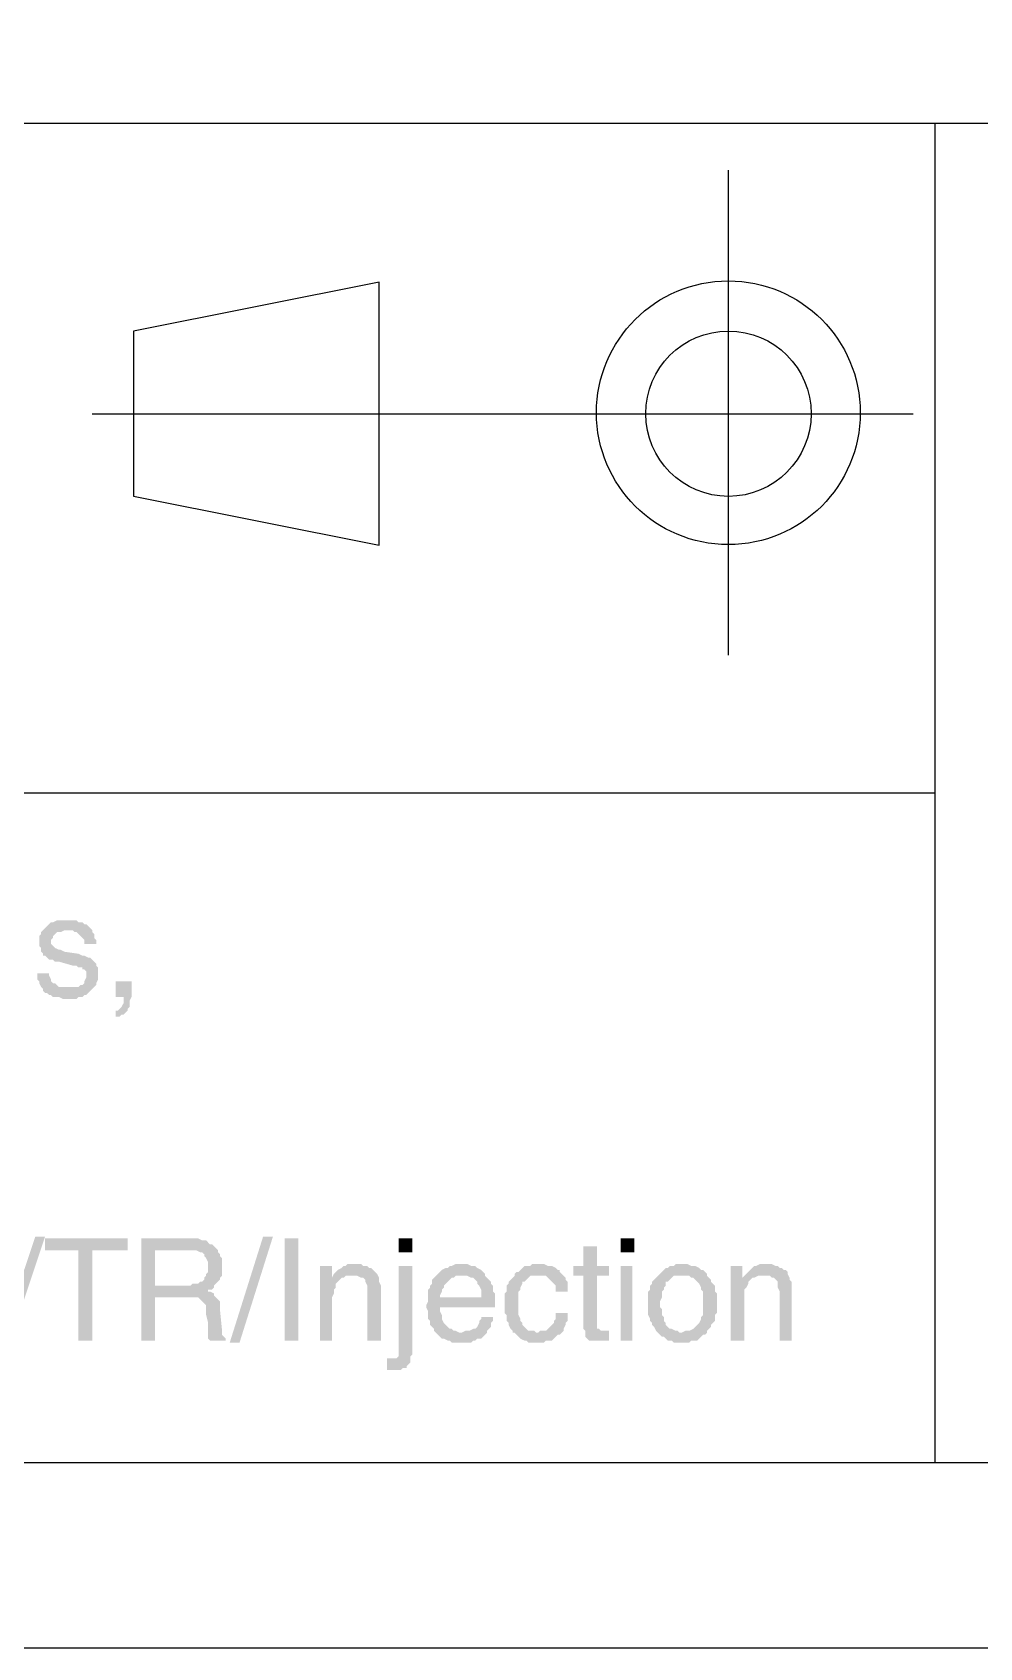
# Model space of a CAD drawing. Header units: inches. Extents: x 3613 to 8393, y -2205 to -794.
# Drawn here: x 4424.78 to 4446.55, y -2204.77 to -2167.65 of the extents above; entities that cross this region are included whole.
import ezdxf

# ---------------------------------------------------------------- set-up
doc = ezdxf.new("R2010")
doc.units = ezdxf.units.IN
doc.header["$MEASUREMENT"] = 0

msp = doc.modelspace()

# ---------------------------------------------------------------- hatches: boundary and pattern name
at = {"transparency": 33554559}
for points in [[(4425.573, -2188.057), (4425.347, -2188.057), (4425.257, -2188.102), (4425.212, -2188.102), (4425.167, -2188.147), (4425.121, -2188.192), (4425.076, -2188.237), (4425.031, -2188.283), (4424.986, -2188.328), (4424.986, -2188.373), (4424.941, -2188.418), (4424.941, -2188.644), (4424.986, -2188.689), (4424.986, -2188.779), (4425.031, -2188.824), (4425.031, -2188.869), (4425.076, -2188.869), (4425.121, -2188.914), (4425.167, -2188.959), (4425.257, -2188.959), (4425.302, -2189.005), (4425.392, -2189.005), (4425.708, -2189.095), (4425.798, -2189.095), (4425.844, -2189.14), (4425.934, -2189.14), (4425.934, -2189.185), (4425.979, -2189.185), (4426.024, -2189.23), (4426.024, -2189.366), (4425.979, -2189.456), (4425.979, -2189.501), (4425.934, -2189.546), (4425.889, -2189.546), (4425.844, -2189.591), (4425.618, -2189.591), (4425.031, -2189.636), (4425.031, -2189.682), (4425.076, -2189.727), (4425.121, -2189.727), (4425.167, -2189.772), (4425.212, -2189.772), (4425.257, -2189.817), (4425.392, -2189.817), (4425.482, -2189.862), (4425.798, -2189.862), (4425.844, -2189.817), (4425.934, -2189.817), (4425.979, -2189.772), (4426.024, -2189.772), (4426.069, -2189.727), (4426.114, -2189.682), (4426.114, -2189.682), (4426.159, -2189.636), (4426.205, -2189.591), (4426.25, -2189.546), (4426.25, -2189.501), (4426.295, -2189.411), (4426.295, -2189.14), (4426.25, -2189.095), (4426.25, -2189.05), (4426.205, -2189.005), (4426.205, -2189.005), (4426.159, -2188.959), (4426.114, -2188.914), (4426.069, -2188.914), (4425.979, -2188.869), (4425.934, -2188.869), (4425.844, -2188.824), (4425.528, -2188.779), (4425.528, -2188.779), (4425.437, -2188.734), (4425.392, -2188.734), (4425.302, -2188.689), (4425.302, -2188.689), (4425.257, -2188.644), (4425.212, -2188.598), (4425.212, -2188.508), (4425.257, -2188.463), (4425.257, -2188.418), (4425.302, -2188.373), (4425.347, -2188.328), (4425.437, -2188.328), (4425.528, -2188.283), (4426.159, -2188.283), (4426.114, -2188.237), (4426.069, -2188.192), (4426.024, -2188.147), (4425.979, -2188.147), (4425.934, -2188.102), (4425.844, -2188.102), (4425.798, -2188.057), (4425.663, -2188.057)], [(4426.159, -2188.283), (4425.573, -2188.283), (4425.708, -2188.283), (4425.753, -2188.328), (4425.798, -2188.328), (4425.844, -2188.373), (4425.844, -2188.373), (4425.889, -2188.418), (4425.934, -2188.463), (4425.979, -2188.508), (4425.979, -2188.598), (4426.25, -2188.598), (4426.25, -2188.508), (4426.205, -2188.463), (4426.205, -2188.373), (4426.159, -2188.328)], [(4425.167, -2189.275), (4424.896, -2189.275), (4424.896, -2189.411), (4424.941, -2189.456), (4424.941, -2189.501), (4424.986, -2189.591), (4425.031, -2189.636), (4425.618, -2189.591), (4425.392, -2189.591), (4425.347, -2189.546), (4425.302, -2189.501), (4425.257, -2189.501), (4425.212, -2189.456), (4425.212, -2189.411), (4425.167, -2189.321)], [(4427.062, -2189.456), (4426.701, -2189.456), (4426.701, -2189.817), (4426.882, -2189.817), (4426.882, -2189.952), (4426.836, -2190.043), (4426.791, -2190.088), (4426.746, -2190.133), (4426.701, -2190.133), (4426.701, -2190.268), (4426.791, -2190.268), (4426.836, -2190.223), (4426.882, -2190.223), (4426.927, -2190.178), (4426.972, -2190.133), (4426.972, -2190.088), (4427.017, -2190.043), (4427.017, -2189.907), (4427.062, -2189.817), (4427.062, -2189.727)], [(4425.076, -2195.323), (4424.264, -2197.76), (4424.038, -2197.76), (4424.851, -2195.323)], [(4426.972, -2195.368), (4425.076, -2195.368), (4425.076, -2195.639), (4425.844, -2195.639), (4425.844, -2197.715), (4426.159, -2197.715), (4426.159, -2195.639), (4426.972, -2195.639), (4426.972, -2195.504)], [(4428.371, -2195.368), (4427.288, -2195.368), (4427.288, -2197.715), (4427.604, -2197.715), (4427.604, -2196.722), (4428.371, -2196.722), (4428.958, -2196.677), (4428.958, -2196.632), (4428.867, -2196.587), (4428.822, -2196.587), (4428.822, -2196.542), (4428.913, -2196.542), (4428.958, -2196.497), (4428.958, -2196.451), (4427.604, -2196.451), (4427.604, -2195.639), (4429.048, -2195.639), (4429.003, -2195.594), (4428.958, -2195.549), (4428.913, -2195.504), (4428.867, -2195.504), (4428.822, -2195.459), (4428.777, -2195.413), (4428.687, -2195.413), (4428.597, -2195.368), (4428.461, -2195.368)], [(4430.312, -2195.323), (4429.544, -2197.76), (4429.319, -2197.76), (4430.086, -2195.323)], [(4430.582, -2197.715), (4430.582, -2195.368), (4430.898, -2195.368), (4430.898, -2197.715)], [(4433.516, -2195.684), (4433.516, -2195.368), (4433.2, -2195.368), (4433.2, -2195.684)], [(4437.758, -2195.549), (4437.442, -2195.549), (4437.442, -2196), (4437.217, -2196), (4437.217, -2196.226), (4437.442, -2196.226), (4437.442, -2197.444), (4437.488, -2197.489), (4437.488, -2197.625), (4437.533, -2197.67), (4437.533, -2197.67), (4437.578, -2197.715), (4438.029, -2197.715), (4438.029, -2197.489), (4437.849, -2197.489), (4437.804, -2197.444), (4437.758, -2197.444), (4437.758, -2196.226), (4438.029, -2196.226), (4438.029, -2196), (4437.758, -2196)], [(4438.616, -2195.684), (4438.616, -2195.368), (4438.3, -2195.368), (4438.3, -2195.684)], [(4429.048, -2195.639), (4428.371, -2195.639), (4428.551, -2195.639), (4428.642, -2195.684), (4428.687, -2195.684), (4428.732, -2195.729), (4428.732, -2195.774), (4428.777, -2195.82), (4428.822, -2195.91), (4428.822, -2196.045), (4428.822, -2196.136), (4428.777, -2196.181), (4428.777, -2196.226), (4428.732, -2196.271), (4428.732, -2196.316), (4428.687, -2196.361), (4428.642, -2196.361), (4428.597, -2196.406), (4428.461, -2196.406), (4428.416, -2196.451), (4427.604, -2196.451), (4428.958, -2196.451), (4429.003, -2196.406), (4429.048, -2196.361), (4429.093, -2196.316), (4429.093, -2196.271), (4429.138, -2196.226), (4429.138, -2195.82), (4429.093, -2195.774), (4429.093, -2195.729), (4429.048, -2195.684)], [(4431.666, -2196), (4431.395, -2196), (4431.395, -2197.715), (4431.666, -2197.715), (4431.666, -2196.812), (4431.666, -2196.722), (4431.711, -2196.632), (4431.711, -2196.542), (4431.756, -2196.497), (4431.756, -2196.406), (4431.801, -2196.361), (4431.801, -2196.361), (4431.846, -2196.316), (4431.891, -2196.271), (4431.666, -2196.271)], [(4432.207, -2195.955), (4432.027, -2195.955), (4431.982, -2196), (4431.936, -2196), (4431.891, -2196.045), (4431.801, -2196.09), (4431.756, -2196.136), (4431.711, -2196.181), (4431.666, -2196.271), (4431.936, -2196.271), (4431.982, -2196.226), (4432.117, -2196.226), (4432.704, -2196.181), (4432.658, -2196.136), (4432.613, -2196.09), (4432.613, -2196.09), (4432.568, -2196.045), (4432.523, -2196.045), (4432.478, -2196), (4432.388, -2196), (4432.343, -2195.955), (4432.252, -2195.955)], [(4432.704, -2196.181), (4432.117, -2196.226), (4432.252, -2196.226), (4432.343, -2196.271), (4432.388, -2196.271), (4432.433, -2196.316), (4432.433, -2196.361), (4432.478, -2196.451), (4432.478, -2197.715), (4432.794, -2197.715), (4432.794, -2196.451), (4432.749, -2196.361), (4432.749, -2196.271)], [(4433.516, -2196), (4433.2, -2196), (4433.2, -2198.076), (4433.155, -2198.121), (4432.929, -2198.121), (4432.929, -2198.392), (4433.245, -2198.392), (4433.29, -2198.347), (4433.381, -2198.347), (4433.381, -2198.302), (4433.426, -2198.257), (4433.471, -2198.212), (4433.471, -2198.076), (4433.516, -2198.031), (4433.516, -2197.941)], [(4434.644, -2195.955), (4434.509, -2195.955), (4434.419, -2196), (4434.374, -2196), (4434.328, -2196.045), (4434.283, -2196.045), (4434.193, -2196.09), (4434.148, -2196.136), (4434.103, -2196.181), (4434.058, -2196.226), (4434.78, -2196.226), (4434.87, -2196.271), (4434.915, -2196.271), (4434.96, -2196.316), (4435.005, -2196.361), (4435.005, -2196.406), (4435.05, -2196.451), (4435.096, -2196.542), (4435.096, -2196.722), (4434.148, -2196.722), (4433.877, -2196.767), (4433.877, -2196.812), (4433.832, -2196.903), (4433.832, -2196.948), (4433.877, -2197.038), (4433.877, -2197.219), (4433.922, -2197.264), (4433.922, -2197.354), (4433.967, -2197.399), (4434.012, -2197.444), (4434.012, -2197.489), (4434.058, -2197.535), (4434.058, -2197.535), (4434.103, -2197.58), (4434.148, -2197.625), (4434.193, -2197.67), (4434.238, -2197.67), (4434.328, -2197.715), (4434.374, -2197.715), (4434.419, -2197.76), (4434.87, -2197.76), (4434.915, -2197.715), (4434.96, -2197.715), (4435.005, -2197.67), (4435.096, -2197.67), (4435.141, -2197.625), (4435.186, -2197.58), (4435.231, -2197.535), (4434.599, -2197.535), (4434.509, -2197.489), (4434.464, -2197.489), (4434.419, -2197.444), (4434.374, -2197.444), (4434.328, -2197.399), (4434.283, -2197.354), (4434.283, -2197.354), (4434.238, -2197.309), (4434.193, -2197.219), (4434.193, -2197.128), (4434.148, -2197.038), (4434.148, -2196.948), (4435.412, -2196.948), (4435.412, -2196.632), (4435.366, -2196.587), (4435.366, -2196.451), (4435.321, -2196.406), (4435.321, -2196.361), (4435.276, -2196.316), (4435.231, -2196.271), (4435.186, -2196.226), (4435.186, -2196.181), (4435.141, -2196.136), (4435.096, -2196.09), (4435.005, -2196.045), (4434.96, -2196), (4434.87, -2196), (4434.78, -2195.955), (4434.735, -2195.955)], [(4434.058, -2196.226), (4434.058, -2196.226), (4434.012, -2196.271), (4433.967, -2196.316), (4433.967, -2196.406), (4433.922, -2196.451), (4433.922, -2196.497), (4433.877, -2196.542), (4433.877, -2196.767), (4434.148, -2196.722), (4434.148, -2196.677), (4434.193, -2196.587), (4434.193, -2196.542), (4434.238, -2196.497), (4434.238, -2196.451), (4434.283, -2196.406), (4434.328, -2196.361), (4434.374, -2196.316), (4434.419, -2196.271), (4434.464, -2196.271), (4434.509, -2196.226), (4434.644, -2196.226)], [(4435.863, -2196.226), (4435.818, -2196.271), (4435.773, -2196.316), (4435.727, -2196.361), (4435.727, -2196.406), (4435.682, -2196.451), (4435.682, -2196.587), (4435.637, -2196.632), (4435.637, -2197.083), (4435.682, -2197.128), (4435.682, -2197.264), (4435.727, -2197.309), (4435.727, -2197.354), (4435.773, -2197.444), (4435.818, -2197.489), (4435.818, -2197.535), (4436.404, -2197.535), (4436.359, -2197.535), (4436.314, -2197.489), (4436.179, -2197.489), (4436.134, -2197.444), (4436.089, -2197.399), (4436.043, -2197.354), (4436.043, -2197.309), (4435.998, -2197.264), (4435.998, -2197.219), (4435.953, -2197.128), (4435.953, -2196.587), (4435.998, -2196.542), (4435.998, -2196.497), (4436.043, -2196.406), (4436.043, -2196.361), (4436.089, -2196.361), (4436.134, -2196.316), (4436.179, -2196.271), (4436.224, -2196.226), (4436.404, -2196.226)], [(4436.404, -2195.955), (4436.269, -2195.955), (4436.224, -2196), (4436.089, -2196), (4436.043, -2196.045), (4435.998, -2196.09), (4435.953, -2196.136), (4435.908, -2196.136), (4435.863, -2196.181), (4435.863, -2196.226), (4436.585, -2196.226), (4436.63, -2196.271), (4436.675, -2196.316), (4436.72, -2196.361), (4436.766, -2196.406), (4436.811, -2196.451), (4436.811, -2196.587), (4437.081, -2196.587), (4437.081, -2196.361), (4437.036, -2196.316), (4437.036, -2196.271), (4436.991, -2196.226), (4436.946, -2196.181), (4436.901, -2196.136), (4436.901, -2196.09), (4436.856, -2196.09), (4436.811, -2196.045), (4436.72, -2196), (4436.63, -2196), (4436.54, -2195.955), (4436.495, -2195.955)], [(4438.571, -2197.715), (4438.571, -2196), (4438.3, -2196), (4438.3, -2197.715)], [(4439.699, -2195.955), (4439.564, -2195.955), (4439.519, -2196), (4439.428, -2196), (4439.383, -2196.045), (4439.338, -2196.045), (4439.293, -2196.09), (4439.248, -2196.136), (4439.203, -2196.181), (4439.158, -2196.226), (4439.158, -2196.226), (4439.112, -2196.271), (4439.067, -2196.316), (4439.022, -2196.361), (4439.022, -2196.406), (4438.977, -2196.451), (4438.977, -2196.542), (4438.932, -2196.587), (4438.932, -2196.858), (4438.932, -2197.128), (4438.977, -2197.219), (4438.977, -2197.264), (4439.022, -2197.309), (4439.022, -2197.354), (4439.067, -2197.399), (4439.112, -2197.489), (4439.158, -2197.535), (4439.699, -2197.535), (4439.654, -2197.535), (4439.609, -2197.489), (4439.564, -2197.489), (4439.473, -2197.444), (4439.428, -2197.444), (4439.383, -2197.399), (4439.338, -2197.354), (4439.338, -2197.309), (4439.293, -2197.264), (4439.293, -2197.174), (4439.248, -2197.128), (4439.248, -2196.993), (4439.203, -2196.948), (4439.203, -2196.812), (4439.248, -2196.722), (4439.248, -2196.587), (4439.293, -2196.542), (4439.293, -2196.497), (4439.338, -2196.451), (4439.338, -2196.361), (4439.383, -2196.361), (4439.428, -2196.316), (4439.473, -2196.271), (4439.519, -2196.226), (4439.699, -2196.226), (4440.286, -2196.181), (4440.241, -2196.136), (4440.196, -2196.09), (4440.15, -2196.09), (4440.105, -2196.045), (4440.015, -2196), (4439.925, -2196), (4439.835, -2195.955), (4439.789, -2195.955)], [(4440.286, -2196.181), (4439.699, -2196.226), (4439.88, -2196.226), (4439.925, -2196.271), (4439.97, -2196.271), (4440.015, -2196.316), (4440.06, -2196.361), (4440.105, -2196.406), (4440.15, -2196.497), (4440.15, -2196.542), (4440.196, -2196.587), (4440.196, -2197.128), (4440.15, -2197.174), (4440.15, -2197.219), (4440.105, -2197.309), (4440.06, -2197.354), (4440.06, -2197.354), (4440.015, -2197.399), (4439.97, -2197.444), (4439.88, -2197.489), (4439.789, -2197.489), (4439.699, -2197.535), (4439.158, -2197.535), (4439.203, -2197.58), (4439.248, -2197.625), (4439.293, -2197.625), (4439.338, -2197.67), (4439.383, -2197.715), (4439.473, -2197.715), (4439.519, -2197.76), (4439.88, -2197.76), (4439.925, -2197.715), (4440.06, -2197.715), (4440.105, -2197.67), (4440.15, -2197.625), (4440.196, -2197.58), (4440.241, -2197.58), (4440.286, -2197.535), (4440.286, -2197.489), (4440.331, -2197.444), (4440.376, -2197.399), (4440.376, -2197.354), (4440.421, -2197.309), (4440.466, -2197.264), (4440.466, -2197.128), (4440.511, -2197.083), (4440.511, -2196.858), (4440.511, -2196.632), (4440.466, -2196.587), (4440.466, -2196.451), (4440.421, -2196.406), (4440.376, -2196.361), (4440.376, -2196.316), (4440.331, -2196.271), (4440.286, -2196.226)], [(4441.098, -2196), (4440.827, -2196), (4440.827, -2197.715), (4441.143, -2197.715), (4441.143, -2196.812), (4441.143, -2196.542), (4441.188, -2196.497), (4441.234, -2196.406), (4441.234, -2196.361), (4441.234, -2196.361), (4441.279, -2196.316), (4441.324, -2196.271), (4441.098, -2196.271)], [(4441.64, -2195.955), (4441.504, -2195.955), (4441.414, -2196), (4441.369, -2196), (4441.324, -2196.045), (4441.279, -2196.09), (4441.234, -2196.136), (4441.188, -2196.181), (4441.098, -2196.271), (4441.369, -2196.271), (4441.459, -2196.226), (4441.595, -2196.226), (4442.136, -2196.181), (4442.136, -2196.136), (4442.091, -2196.09), (4442.046, -2196.09), (4442.001, -2196.045), (4441.956, -2196.045), (4441.911, -2196), (4441.865, -2196), (4441.775, -2195.955), (4441.73, -2195.955)], [(4442.136, -2196.181), (4441.595, -2196.226), (4441.73, -2196.226), (4441.775, -2196.271), (4441.82, -2196.271), (4441.865, -2196.316), (4441.865, -2196.316), (4441.911, -2196.361), (4441.911, -2196.497), (4441.956, -2196.587), (4441.956, -2197.715), (4442.227, -2197.715), (4442.227, -2196.361), (4442.181, -2196.316), (4442.181, -2196.271)], [(4428.958, -2196.677), (4428.371, -2196.722), (4428.597, -2196.722), (4428.642, -2196.767), (4428.687, -2196.812), (4428.687, -2196.812), (4428.732, -2196.858), (4428.777, -2196.903), (4428.777, -2197.128), (4428.822, -2197.309), (4428.822, -2197.58), (4428.822, -2197.67), (4428.867, -2197.715), (4429.228, -2197.715), (4429.228, -2197.67), (4429.183, -2197.625), (4429.138, -2197.58), (4429.138, -2197.444), (4429.093, -2196.993), (4429.093, -2196.812), (4429.048, -2196.767), (4429.003, -2196.722)], [(4435.366, -2197.174), (4435.096, -2197.174), (4435.096, -2197.219), (4435.05, -2197.264), (4435.05, -2197.309), (4435.005, -2197.399), (4434.96, -2197.444), (4434.915, -2197.444), (4434.825, -2197.489), (4434.735, -2197.489), (4434.644, -2197.535), (4435.231, -2197.535), (4435.231, -2197.489), (4435.276, -2197.444), (4435.321, -2197.399), (4435.321, -2197.309), (4435.366, -2197.264)], [(4437.081, -2197.083), (4436.811, -2197.083), (4436.811, -2197.219), (4436.766, -2197.264), (4436.766, -2197.309), (4436.72, -2197.354), (4436.675, -2197.399), (4436.63, -2197.444), (4436.585, -2197.489), (4436.45, -2197.489), (4436.404, -2197.535), (4435.818, -2197.535), (4435.863, -2197.535), (4435.908, -2197.58), (4435.953, -2197.625), (4435.998, -2197.67), (4436.089, -2197.715), (4436.134, -2197.715), (4436.179, -2197.76), (4436.54, -2197.76), (4436.585, -2197.715), (4436.72, -2197.715), (4436.766, -2197.67), (4436.811, -2197.625), (4436.856, -2197.58), (4436.901, -2197.58), (4436.946, -2197.535), (4436.991, -2197.489), (4436.991, -2197.444), (4437.036, -2197.354), (4437.036, -2197.309), (4437.081, -2197.264), (4437.081, -2197.174)]]:
    msp.add_hatch(color=256, dxfattribs=at).paths.add_polyline_path(points)

# ---------------------------------------------------------------- linework, layer by layer
msp.add_line((4083.633, -2200.513), (4492.889, -2200.513))
for points in [[(4496.927, -2204.772), (4496.927, -1907.772), (4076.927, -1907.772), (4076.927, -2204.772)], [(4427.107, -2174.517), (4427.107, -2178.308), (4432.749, -2179.437), (4432.749, -2173.389)]]:
    msp.add_lwpolyline(points, close=True)
for points in [[(4096.451, -2169.733), (4492.889, -2169.733)], [(4445.521, -2169.733), (4445.521, -2200.513)], [(4440.782, -2181.964), (4440.782, -2170.816)], [(4426.159, -2176.413), (4445.025, -2176.413)], [(4096.451, -2185.123), (4445.521, -2185.123)]]:
    msp.add_lwpolyline(points)
for centre, radius in [((4440.776, -2176.391), 3.031), ((4440.777, -2176.412), 1.9)]:
    msp.add_circle(centre, radius)

doc.saveas('drawing.dxf')
